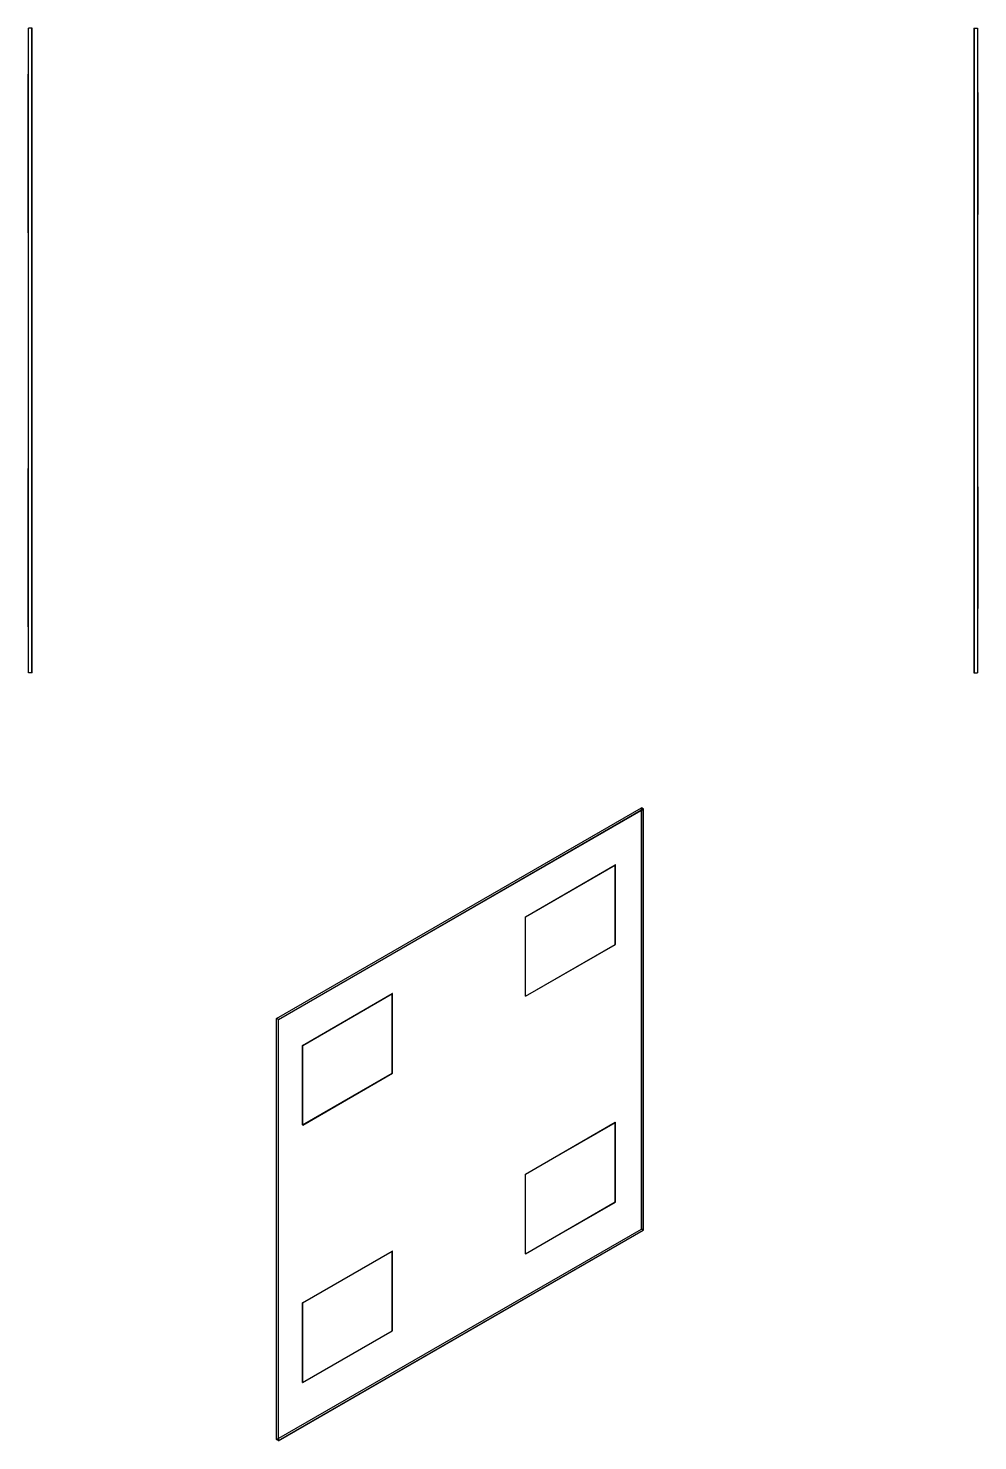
# Model space of a CAD drawing. Header units: millimetres. Extents: x 90 to 200, y 23 to 188.
import ezdxf

# ---------------------------------------------------------------- set-up
doc = ezdxf.new("R2010")
doc.units = ezdxf.units.MM
for name, color, linetype in [('FrontView', 7, 'CONTINUOUS'), ('IsometricView', 7, 'CONTINUOUS'), ('ProfileView', 7, 'CONTINUOUS')]:
    doc.layers.add(name, color=color, linetype=linetype)

msp = doc.modelspace()

# ---------------------------------------------------------------- linework, layer by layer
at = {"layer": 'FrontView'}
for p, q in [((90.2, 187.5), (89.8, 187.5)), ((89.8, 112.5), (89.8, 187.5)), ((90.2, 187.5), (89.8, 187.5)), ((89.8, 112.5), (89.8, 187.5)), ((90.2, 112.5), (90.2, 187.5)), ((90.22, 187.5), (90.2, 187.5)), ((90.2, 112.5), (90.2, 187.5)), ((90.2, 112.5), (90.2, 187.5)), ((90.22, 187.5), (90.2, 187.5)), ((90.2, 112.5), (90.2, 187.5)), ((90.22, 112.5), (90.22, 187.5)), ((90.22, 112.5), (90.22, 187.5)), ((89.8, 182.15), (89.78, 182.15)), ((89.78, 163.7), (89.78, 182.15)), ((89.8, 182.15), (89.78, 182.15)), ((89.78, 163.7), (89.78, 182.15)), ((89.8, 182.15), (89.78, 182.15)), ((89.8, 182.15), (89.78, 182.15)), ((89.78, 163.7), (89.78, 182.15)), ((89.78, 163.7), (89.78, 182.15)), ((89.8, 163.7), (89.8, 182.15)), ((89.8, 163.7), (89.8, 182.15)), ((89.8, 163.7), (89.8, 182.15)), ((89.8, 163.7), (89.8, 182.15)), ((89.8, 163.7), (89.78, 163.7)), ((89.8, 163.7), (89.78, 163.7)), ((89.8, 163.7), (89.78, 163.7)), ((89.8, 163.7), (89.78, 163.7)), ((89.8, 136.3), (89.78, 136.3)), ((89.78, 117.85), (89.78, 136.3)), ((89.8, 136.3), (89.78, 136.3)), ((89.78, 117.85), (89.78, 136.3)), ((89.8, 136.3), (89.78, 136.3)), ((89.8, 136.3), (89.78, 136.3)), ((89.78, 117.85), (89.78, 136.3)), ((89.78, 117.85), (89.78, 136.3)), ((89.8, 117.85), (89.8, 136.3)), ((89.8, 117.85), (89.8, 136.3)), ((89.8, 117.85), (89.8, 136.3)), ((89.8, 117.85), (89.8, 136.3)), ((89.8, 117.85), (89.78, 117.85)), ((89.8, 117.85), (89.78, 117.85)), ((89.8, 117.85), (89.78, 117.85)), ((89.8, 117.85), (89.78, 117.85)), ((90.2, 112.5), (89.8, 112.5)), ((90.2, 112.5), (89.8, 112.5)), ((90.22, 112.5), (90.2, 112.5)), ((90.22, 112.5), (90.2, 112.5))]:
    msp.add_line(p, q, dxfattribs=at)
at = {"layer": 'IsometricView'}
for p, q in [((118.67, 72.32), (161.1, 96.81)), ((118.89, 72.18), (161.32, 96.68)), ((118.89, 72.18), (161.32, 96.68)), ((118.9, 72.18), (161.33, 96.67)), ((161.32, 96.68), (161.1, 96.81)), ((161.1, 47.82), (161.1, 96.81)), ((161.32, 47.69), (161.32, 96.68)), ((161.33, 96.67), (161.32, 96.68)), ((161.32, 47.69), (161.32, 96.68)), ((161.33, 47.68), (161.33, 96.67)), ((147.62, 84.15), (158.06, 90.18)), ((147.63, 84.15), (158.07, 90.17)), ((158.07, 90.17), (158.06, 90.18)), ((158.06, 80.92), (158.06, 90.18)), ((158.07, 80.91), (158.07, 90.17)), ((147.62, 74.89), (147.62, 84.15)), ((147.63, 84.15), (147.62, 84.15)), ((147.63, 74.89), (147.63, 84.15)), ((147.62, 74.89), (158.06, 80.92)), ((147.63, 74.89), (158.07, 80.91)), ((158.07, 80.91), (158.06, 80.92)), ((121.69, 69.18), (132.12, 75.2)), ((121.7, 69.17), (132.13, 75.2)), ((132.13, 75.2), (132.12, 75.2)), ((132.12, 65.94), (132.12, 75.2)), ((132.13, 65.94), (132.13, 75.2)), ((147.63, 74.89), (147.62, 74.89)), ((118.67, 23.33), (118.67, 72.32)), ((118.89, 72.18), (118.67, 72.32)), ((118.89, 23.2), (118.89, 72.18)), ((118.9, 72.18), (118.89, 72.18)), ((118.89, 23.2), (118.89, 72.18)), ((118.9, 23.19), (118.9, 72.18)), ((121.69, 59.92), (121.69, 69.18)), ((121.7, 69.17), (121.69, 69.18)), ((121.7, 59.91), (121.7, 69.17)), ((121.69, 59.92), (132.12, 65.94)), ((121.7, 59.91), (132.13, 65.94)), ((132.13, 65.94), (132.12, 65.94)), ((121.7, 59.91), (121.69, 59.92)), ((147.62, 54.2), (158.06, 60.23)), ((147.63, 54.2), (158.07, 60.22)), ((158.07, 60.22), (158.06, 60.23)), ((158.06, 50.97), (158.06, 60.23)), ((158.07, 50.96), (158.07, 60.22)), ((147.62, 44.94), (147.62, 54.2)), ((147.63, 54.2), (147.62, 54.2)), ((147.63, 44.94), (147.63, 54.2)), ((147.62, 44.94), (158.06, 50.97)), ((147.63, 44.94), (158.07, 50.96)), ((158.07, 50.96), (158.06, 50.97)), ((118.67, 23.33), (161.1, 47.82)), ((118.89, 23.2), (161.32, 47.69)), ((118.89, 23.2), (161.32, 47.69)), ((118.9, 23.19), (161.33, 47.68)), ((161.32, 47.69), (161.1, 47.82)), ((161.33, 47.68), (161.32, 47.69)), ((121.69, 39.23), (132.12, 45.25)), ((121.7, 39.22), (132.13, 45.25)), ((132.13, 45.25), (132.12, 45.25)), ((132.12, 35.99), (132.12, 45.25)), ((132.13, 35.99), (132.13, 45.25)), ((147.63, 44.94), (147.62, 44.94)), ((121.69, 29.97), (121.69, 39.23)), ((121.7, 39.22), (121.69, 39.23)), ((121.7, 29.96), (121.7, 39.22)), ((121.69, 29.97), (132.12, 35.99)), ((121.7, 29.96), (132.13, 35.99)), ((132.13, 35.99), (132.12, 35.99)), ((121.7, 29.96), (121.69, 29.97)), ((118.89, 23.2), (118.67, 23.33)), ((118.9, 23.19), (118.89, 23.2))]:
    msp.add_line(p, q, dxfattribs=at)
at = {"layer": 'ProfileView'}
for p, q in [((199.78, 187.5), (199.8, 187.5)), ((199.78, 187.5), (199.78, 112.5)), ((199.78, 187.5), (199.8, 187.5)), ((199.78, 187.5), (199.78, 112.5)), ((199.8, 187.5), (200.2, 187.5)), ((199.8, 187.5), (199.8, 112.5)), ((199.8, 187.5), (199.8, 112.5)), ((199.8, 187.5), (200.2, 187.5)), ((199.8, 187.5), (199.8, 112.5)), ((199.8, 187.5), (199.8, 112.5)), ((200.2, 187.5), (200.2, 112.5)), ((200.2, 187.5), (200.2, 112.5)), ((200.2, 180.01), (200.22, 180.01)), ((200.2, 180.01), (200.22, 180.01)), ((200.2, 180.01), (200.2, 165.84)), ((200.2, 180.01), (200.22, 180.01)), ((200.2, 180.01), (200.2, 165.84)), ((200.2, 180.01), (200.22, 180.01)), ((200.2, 180.01), (200.2, 165.84)), ((200.2, 180.01), (200.2, 165.84)), ((200.22, 180.01), (200.22, 165.84)), ((200.22, 180.01), (200.22, 165.84)), ((200.22, 180.01), (200.22, 165.84)), ((200.22, 180.01), (200.22, 165.84)), ((200.2, 165.84), (200.22, 165.84)), ((200.2, 165.84), (200.22, 165.84)), ((200.2, 165.84), (200.22, 165.84)), ((200.2, 165.84), (200.22, 165.84)), ((200.2, 134.16), (200.22, 134.16)), ((200.2, 134.16), (200.22, 134.16)), ((200.2, 134.16), (200.2, 119.99)), ((200.2, 134.16), (200.22, 134.16)), ((200.2, 134.16), (200.2, 119.99)), ((200.2, 134.16), (200.22, 134.16)), ((200.2, 134.16), (200.2, 119.99)), ((200.2, 134.16), (200.2, 119.99)), ((200.22, 134.16), (200.22, 119.99)), ((200.22, 134.16), (200.22, 119.99)), ((200.22, 134.16), (200.22, 119.99)), ((200.22, 134.16), (200.22, 119.99)), ((200.2, 119.99), (200.22, 119.99)), ((200.2, 119.99), (200.22, 119.99)), ((200.2, 119.99), (200.22, 119.99)), ((200.2, 119.99), (200.22, 119.99)), ((199.78, 112.5), (199.8, 112.5)), ((199.78, 112.5), (199.8, 112.5)), ((199.8, 112.5), (200.2, 112.5)), ((199.8, 112.5), (200.2, 112.5))]:
    msp.add_line(p, q, dxfattribs=at)

doc.saveas('drawing.dxf')
